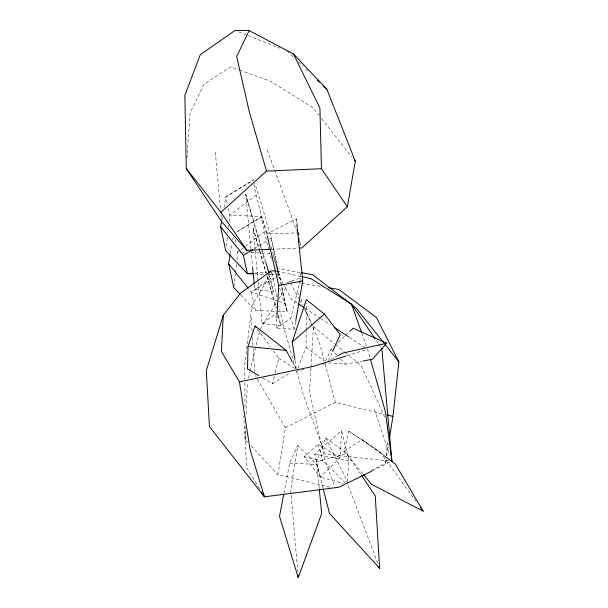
<?xml version="1.0" encoding="UTF-8"?>
<svg xmlns="http://www.w3.org/2000/svg" width="608" height="608" viewBox="0 0 608 608"><rect width="100%" height="100%" fill="white"/><g stroke="black" fill="none" stroke-linecap="round" stroke-linejoin="round"><path stroke-width="0.46" stroke-dasharray="3.04 2.28" d="M303.894 369.421L296.681 371.321L306.022 347.32L306.136 331.421M306.143 330.486L306.333 303.369M247.745 442.442L245.176 439.706L245.495 431.178M246.126 414.124L247.289 382.858M295.579 321.837L294.28 329.278L276.268 328.13L276.822 318.653M310.946 368.068L309.51 391.712L324.809 459.45L334.848 486.788M311 367.126L313.47 326.466L312.14 323.95M339.918 457.778L318.106 444.174L304.22 456.76L320.393 477.174L339.918 457.778L341.635 430.646L314.64 454.001L320.393 477.174L343.269 483.398M186.975 158.224L190.053 112.944L203.969 84.269L230.683 66.796L238.67 69.7M347.168 481.597L348.946 461.145L341.635 430.646M371.047 470.524L385.434 463.228L385.822 459.496M386.202 455.772L387.737 440.861M226.32 246.126L227.278 237.705M227.81 233.024L228.023 231.146M228.456 227.407L228.669 225.53M229.094 221.791L229.839 215.232L228.243 207.898M233.898 286.71L235.387 273.6M235.494 272.665L236.459 264.244M236.991 259.563L237.842 252.069L237.447 250.238M330.015 487.221L277.902 474.582L285.395 427.751L255.383 375.569M319.147 487.996L316.783 464.444L297.745 445.489L290.677 489.82L297.677 570.996M385.434 463.228L386.034 459.481M386.635 455.734L388.436 444.494M221.852 219.572L222.338 216.851M223.934 207.776L225.857 196.886L253.734 179.816L225.857 196.886L227.445 204.227M230.341 253.688L232.096 243.702M232.735 240.076L233.381 236.444M283.898 493.407L289.689 463.129L297.745 445.489M362.976 474.02L344.174 451.41L348.848 431.3L362.049 439.607L384.317 455.346M248.376 378.252L249.903 371.792M250.124 370.865L259.502 331.2M262.8 378.092L272.468 383.868L274.953 373.791M275.173 372.879L278.783 358.218L273.273 350.725M294.28 329.278L290.776 318.387L299.683 282.454M299.911 281.534L300.823 277.848L300.55 272.217M323.023 488.087L316.342 461.822L325.683 437.821L346.993 453.72L361.122 474.825M328.502 360.628L332.409 351.979M325.645 360.916L331.01 349.174L333.686 346.644M271.989 272.164L251.986 305.292L244.75 364.709L244.834 378.944M259.943 329.354L276.746 302.054M278.73 298.847L287.136 285.198M261.736 216.653L236.246 232.264L261.736 216.653L267.604 234.992M338.367 342.205L349.076 332.059M253.825 184.186L256.173 194.986L229.839 215.232L261.706 216.509L267.087 235.273M240.099 250.336L237.842 252.069L241.596 252.221M240.852 249.759L244.614 246.863M245.366 246.286L264.176 231.823L261.052 217.428M254.22 284.856L254.661 289.568L270.545 278.38L269.215 273.866M258.157 282.074L262.048 323.54L277.172 312.884M276.268 328.13L290.776 318.387M344.174 451.41L362.049 439.607L383.906 455.635M272.468 383.868L290.571 372.59M254.532 248.474L266.479 241.156M269.671 239.21L271.259 238.23L261.273 203.391L254.851 183.304M330.63 359.533L336.384 356.478M297.396 225.355L296.301 218.834L266.821 233.92L296.78 232.872M285.395 427.751L335.335 402.428L384.704 414.398M372.567 470.698L390.199 462.027M286.687 282.728L300.823 277.848M346.894 355.756L367.551 349.235L370.143 358.317M322.818 364.412L327.332 363.219M316.342 461.822L346.993 453.72M328.654 362.877L345.663 364.177L362.3 361.099M254.813 273.098L266.92 272.209M276.23 271.518L278.092 271.381L279.232 274.93L267.984 274.474M271.48 249.28L297.996 248.148M242.531 252.259L244.408 252.335M250.967 252.594L269.709 253.346L272.019 261.387M254.866 273.95L264.237 274.33M240.768 295.032L255.368 310.49L287.234 311.767L279.262 275.067L270.56 244.697M289.689 463.129L316.783 464.444M389.059 460.902L325.128 454.206L303.331 394.812L295.967 369.444M254.661 289.568L273.418 291.597L270.545 278.38M262.048 323.54L280.797 325.569L278.122 313.234M289.606 281.185L292.387 281.648M298.885 282.743L300.747 283.054M301.674 283.214L321.168 286.49M276.29 268.447L300.504 272.574M314.64 454.001L348.946 461.145M304.22 456.76L322.84 460.75L344.918 482.418M300.907 276.442L276.458 271.122L283.092 283.571M277.978 301.104L251.385 292.136L248.459 288.488M278.859 301.401L285.068 303.498L287.234 311.767L279.695 288.184M239.552 70.019L270.606 81.312L312.725 107.54L319.139 115.619M238.632 31.791L247.426 35.272M248.3 35.621L279.946 48.146M278.783 358.218L295.29 368.653M297.031 302.989L291.483 299.349L283.533 284.407M304.958 308.18L320.013 318.06M320.804 318.577L330.311 324.809M349.326 337.28L365.963 348.194M348.848 431.3L379.954 451.911L415.956 501.281M306.022 347.32L324.284 360.954M313.47 326.466L334.757 343.908M335.494 344.508L344.303 351.728M345.04 352.328L361.198 365.56L385.229 418.251M286.976 50.928L294.409 58.072M298.467 61.963L303.194 66.515M305.9 69.107L307.922 71.06M331.01 349.174L336.741 355.049M340.564 358.963L345.663 364.177M250.952 445.862L277.902 474.582M321.472 118.56L351.789 156.765M257.283 328.989L270.514 346.978M376.496 340.868L378.1 343.224M378.632 344.006L380.768 347.145M259.502 488.741L246.666 467.712L243.74 416.1M290.487 282.857L298.885 298.794M299.326 299.63L301.978 304.661M304.631 309.692L311.699 323.114M292.676 362.649L295.655 368.342M325.683 437.821L344.683 475.988L378.305 564.771M298.33 293.193L299.068 294.91M300.907 299.212L303.111 304.365M304.578 307.808L319.276 342.19L324.87 363.181M267.216 149.971L292.418 218.584L296.392 231.055M361.859 333.275L366.601 346.575M374.292 409.321L389.758 454.936M272.81 254.843L279.232 274.93L271.259 238.23L278.092 271.381M300.078 242.638L301.218 246.202M250.861 249.044L245.738 194.385L265.476 261.22M255.155 250.032L253.118 228.357L259.517 250.032M259.791 250.937L266.19 272.612M267.254 276.23L276.594 307.838M295.708 368.532L284.134 328.67L278.844 305.923M318.106 444.174L322.84 460.75M245.738 194.385L264.883 261.615M268.5 274.337L273.418 291.597M253.118 228.357L259.327 250.162M259.586 251.066L275.888 308.309M278.213 316.487L280.797 325.569M325.12 364.093L335.335 402.428M256.173 194.986L261.706 216.509M264.176 231.823L269.709 253.346M276.731 296.826L271.746 271.73M255.368 310.49L251.385 292.136L279.262 275.067L285.068 303.498M235.053 239.225L235.851 242.896M295.009 360.316L296.544 370.409M296.301 218.834L296.985 225.424M255.238 250.975L258.066 281.132M250.952 249.987L252.457 266.008M215.285 152.236L220.529 209.479M220.962 214.176L221.479 219.807M251.096 317.095L252.039 331.276M252.411 336.946L253.095 347.343M253.164 348.285L254.722 371.921M244.849 382.744L245.001 409.328M245.1 426.413L245.176 439.706"/><path stroke-width="0.91" d="M292.25 361.836L286.284 350.444L255.079 325.987L248.034 346.484L247.486 368.934L258.765 375.676M275.644 271.069L271.563 270.796L240.776 292.904L223.311 315.164L221.396 351.401L239.461 381.854L250.078 449.532L264.442 496.827L338.998 487.228L371.731 471.116M276.876 317.703L278.738 285.479L267.246 235.767M389.485 437.935L392.928 416.396L398.909 361.935L376.443 317.52L338.8 289.454L328.594 287.736M295.739 320.91L302.723 280.934L296.985 225.424M299.888 248.064L301.781 247.98L347.381 206.75L355.285 161.173L326.846 89.239L293.504 53.998L249.174 30.56L235.121 30.4L200.275 54.728L184.847 95.471L186.276 168.598L221.654 221.684L246.856 250.336L270.53 249.326M252.989 273.874L247.365 273.653L225.788 250.808L220.575 226.83L221.692 220.476M240.137 294.363L233.791 287.645L228.578 263.667L230.181 254.592M283.723 494.327L279.513 516.352L298.247 577.6L321.7 513.426L319.238 488.931M223.311 315.164L206.317 370.667L209.433 426.542L264.442 496.827M294.865 359.396L292.212 341.97L306.364 299.63L324.398 314.047L340.214 334.681L332.796 351.112M249.174 30.56L236.679 56.483L249.143 111.196L266.517 171.076L220.924 212.306L246.856 250.336M349.744 331.428L353.088 328.259L386.673 343.254L372.461 359.214L363.219 360.924M292.212 341.97L324.398 314.047M252.951 273.235L247.365 273.653L243.382 255.299L252.936 249.447M337.204 356.045L342.95 352.982L386.673 343.254M345.998 356.037L312.77 366.525L239.461 381.854M278.738 285.479L302.723 280.934M268.782 272.072L270.644 271.936M266.517 171.076L321.45 168.72L347.381 206.75M248.034 346.484L286.284 350.444M301.431 272.734L312.611 274.634L356.334 308.264L383.747 342.821M301.811 276.64L310.863 278.608L351.416 304.015L374.9 338.519M387.448 415.066L392.928 416.396M384.659 456.182L395.215 463.919L423.153 511.153L371.465 484.234L363.584 474.749M298.619 304.023L304.16 307.663M334.271 327.408L348.536 336.764M317.384 80.15L319.413 82.095M323.464 85.994L326.846 89.239M361.646 475.608L375.25 495.938L379.65 568.328L329.468 513.441L323.251 488.992M220.575 226.83L243.382 255.299M228.578 263.667L247.874 287.759M354.122 159.706L355.285 161.173M384.91 344.295L398.909 361.935M186.276 168.598L220.924 212.306M255.079 325.987L256.181 327.484M420.386 507.353L423.153 511.153M261.478 491.971L263.948 496.014M293.504 53.998L319.907 108.095L321.45 168.72M378.974 566.55L379.65 568.328M351.416 304.015L361.54 332.386M391.271 459.412L391.879 461.198L381.839 348.711M265.749 262.124L268.949 272.962M370.401 359.222L385.449 411.89L391.879 461.198M252.54 266.95L254.136 283.913M298.08 575.715L298.247 577.6M298.65 232.803L298.741 234.68M298.923 238.435L299.106 242.189"/></g></svg>
